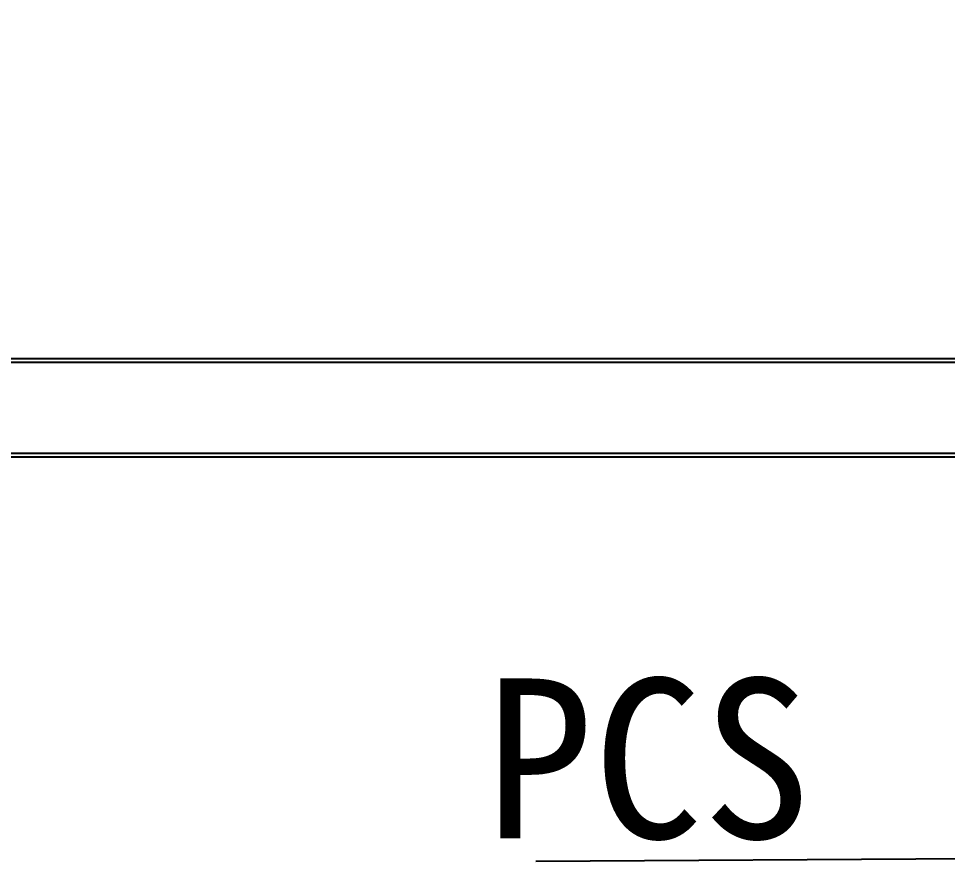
# Model space of a CAD drawing. Header units: millimetres. Extents: x 32496 to 166256, y 3504 to 23939.
# Drawn here: x 41602 to 42357, y 19403 to 20088 of the extents above; entities that cross this region are included whole.
import ezdxf

# ---------------------------------------------------------------- set-up
doc = ezdxf.new("R2010")
doc.units = ezdxf.units.MM
doc.layers.get('0').update_dxf_attribs({"lineweight": 35})
doc.layers.add('S04S0230_0', color=7, linetype='Continuous')
doc.layers.add('标注', color=5, linetype='Continuous', lineweight=18)
doc.styles.add('txtstyle_200', font='')
doc.styles.add('仿宋', font='simfang.ttf', dxfattribs={"width": 0.8})
doc.styles.get('txtstyle_200').set_extended_font_data('宋体')
doc.dimstyles.new('12倍', dxfattribs={"dimscale": 21, "dimtxt": 3.5, "dimasz": 2.5, "dimexe": 1.5, "dimexo": 0, "dimgap": 1, "dimtad": 1, "dimtoh": 1, "dimdsep": 46, "dimtxsty": '仿宋', "dimcen": 2.5, "dimdle": 5, "dimclrd": 4, "dimclre": 4, "dimclrt": 3, "dimadec": 0, "dimazin": 0, "dimtfac": 1, "dimtmove": 0, "dimatfit": 3, "dimfxl": 1, "dimtolj": 1, "dimarcsym": 0})

msp = doc.modelspace()

# ---------------------------------------------------------------- linework, layer by layer
at = {"layer": 'S04S0230_0', "color": 7, "linetype": 'Continuous'}
for p, q in [((52008.64, 19811.888), (40172.64, 19811.888)), ((52008.64, 19731.888), (40172.64, 19731.888))]:
    msp.add_line(p, q, dxfattribs=at)
at = {"layer": 'S04S0230_0', "color": 9, "linetype": 'Continuous'}
for p, q in [((52008.64, 19808.888), (40172.64, 19808.888)), ((52008.64, 19734.888), (40166.64, 19734.888))]:
    msp.add_line(p, q, dxfattribs=at)

# ---------------------------------------------------------------- texts
at = {"layer": '标注', "color": 1, "lineweight": 13, "insert": (41980.704, 19419.807), "char_height": 130, "width": 1197.11505, "attachment_point": 7, "style": 'txtstyle_200'}
msp.add_mtext('{\\fFangSong_GB2312|b0|i0|c134|p49;PCS}', dxfattribs=at)

# ---------------------------------------------------------------- leaders
at = {"lineweight": 13}
msp.add_leader([(42663.397, 20187.554), (42405.172, 19405.382), (42022.41, 19403.196)], dimstyle='12倍', override={"dimtad": 0}, dxfattribs=at)

doc.saveas('drawing.dxf')
